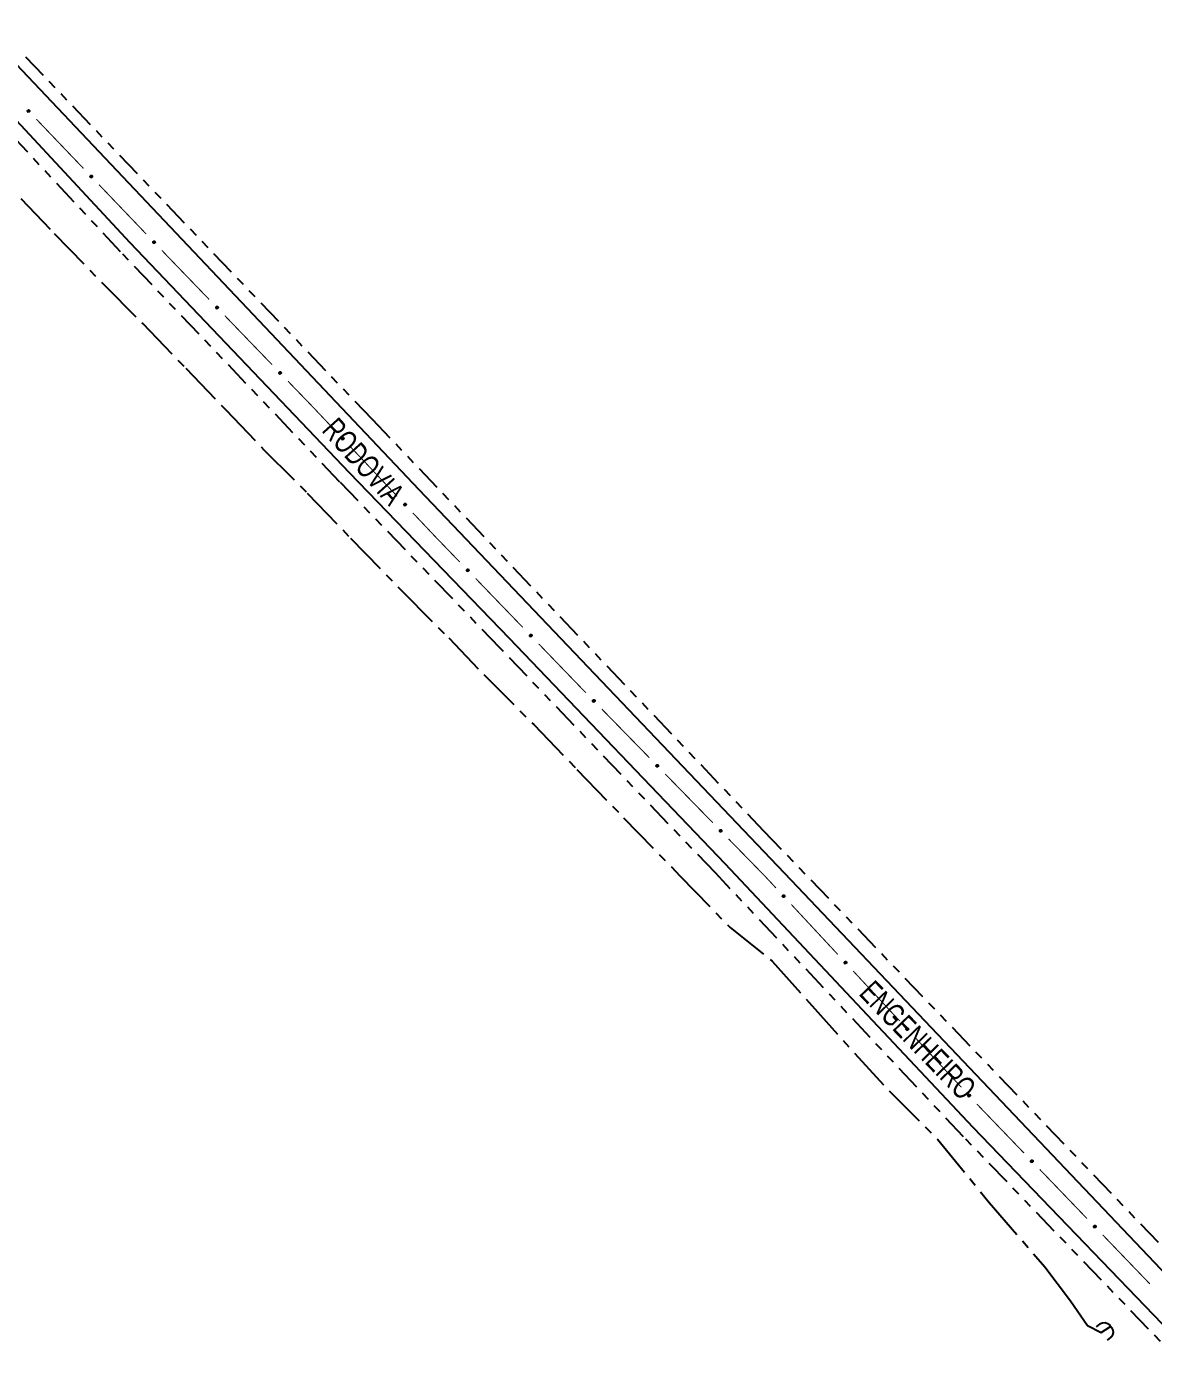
# Model space of a CAD drawing. Extents: x 208948 to 212966, y 4875285 to 4878160.
# Drawn here: x 212034.7 to 212233.3, y 4876503.2 to 4876736.6 of the extents above; entities that cross this region are included whole.
import ezdxf

# ---------------------------------------------------------------- set-up
doc = ezdxf.new("R2010")
doc.units = 0
doc.header["$LTSCALE"] = 1.5
doc.header["$MEASUREMENT"] = 0
doc.linetypes.add('TRACO_13', pattern=[8, 5, -1, 1, -1])
doc.linetypes.add('TRACO_25', pattern=[8, 3, -1, 1, -1, 1, -1])
for name, color, linetype in [('HD-CURSO-INTER', 170, 'CONTINUOUS'), ('SV-EIXO-ROD-ESTR', 7, 'CONTINUOUS'), ('SV-FX-DOM-EST', 20, 'CONTINUOUS'), ('SV-PONTE-BUEIRO', 251, 'CONTINUOUS'), ('SV-ROD-ESTADUAIS', 20, 'CONTINUOUS'), ('SV-TXT-ROD-EST', 7, 'CONTINUOUS')]:
    doc.layers.add(name, color=color, linetype=linetype)
doc.styles.add('ARIAL', font='ARIAL.SHX')

# ---------------------------------------------------------------- blocks, each defined once
blk = doc.blocks.new('COD119', base_point=(211115.964101, 4877921.891517))
at = {"layer": 'SV-PONTE-BUEIRO'}
blk.add_lwpolyline([(211114.454101, 4877919.891517), (211114.454101, 4877920.72485), (211114.454101, 4877920.84985), (211114.579934, 4877921.183184), (211114.831601, 4877921.558184), (211115.209101, 4877921.766517), (211115.712434, 4877921.891517), (211116.215768, 4877921.891517), (211116.719101, 4877921.766517), (211117.096601, 4877921.558184), (211117.348268, 4877921.183184), (211117.474101, 4877920.84985), (211117.474101, 4877920.72485), (211117.474101, 4877919.891517)], dxfattribs=at)

msp = doc.modelspace()

# ---------------------------------------------------------------- linework, layer by layer
at = {"layer": 'HD-CURSO-INTER', "linetype": 'TRACO_13'}
msp.add_polyline3d([(212033.678014, 4876706.259011, 11.795154), (212039.546826, 4876700.096759, 11.553638), (212048.643484, 4876690.70666, 11.453006), (212055.099177, 4876684.250967, 11.493258), (212062.728633, 4876676.328071, 11.432879), (212069.771207, 4876668.992056, 11.291996), (212076.52034, 4876661.949482, 11.332249), (212084.149796, 4876654.320027, 11.3725), (212091.779251, 4876646.397131, 11.392627), (212100.875909, 4876637.007032, 11.231617), (212109.092246, 4876628.790695, 10.768712), (212115.254498, 4876622.335002, 10.829091), (212124.057716, 4876613.531785, 10.808965), (212131.687171, 4876605.608889, 10.829091), (212139.903508, 4876597.099112, 10.829091), (212149.880488, 4876586.828691, 10.87), (212158.683705, 4876577.732033, 10.69), (212166.11, 4876571.82, 10.65), (212172.622133, 4876564.527206, 10.37), (212180.65, 4876555.54, 10.15), (212186.707282, 4876548.974855, 10.13), (212195.217059, 4876540.465078, 10.12), (212204.313717, 4876529.314335, 10.11), (212214.17, 4876517.93, 10.11), (212218.65, 4876511.95, 10.11), (212221.64, 4876507.61, 10.11), (212224.08, 4876506.38, 10.1), (212225.74, 4876507.46, 10.1)], dxfattribs=at)
at = {"layer": 'SV-EIXO-ROD-ESTR'}
for points in [[(212035.001358, 4876721.841894), (212035.050265, 4876721.841497), (212035.092216, 4876721.831156), (212035.124724, 4876721.81246), (212035.149142, 4876721.788448), (212035.171356, 4876721.76107), (212035.187663, 4876721.728525), (212035.19776, 4876721.688395), (212035.197707, 4876721.639333), (212035.184289, 4876721.597053), (212035.167664, 4876721.564202), (212035.144093, 4876721.537299), (212035.117134, 4876721.516165), (212035.082768, 4876721.500344), (212035.042001, 4876721.490509), (212034.992667, 4876721.491756), (212034.951608, 4876721.502177), (212034.92064, 4876721.521086), (212034.893744, 4876721.544955), (212034.8714, 4876721.573178), (212034.855577, 4876721.605216), (212034.845748, 4876721.646281), (212034.847625, 4876721.694957), (212034.85755, 4876721.736027), (212034.87602, 4876721.767252), (212034.900115, 4876721.793203), (212034.927304, 4876721.815818), (212034.959337, 4876721.833571), (212035.001358, 4876721.841894)], [(212046.060318, 4876710.279048), (212046.109225, 4876710.278652), (212046.151177, 4876710.26831), (212046.183684, 4876710.249614), (212046.208102, 4876710.225603), (212046.230316, 4876710.198224), (212046.246623, 4876710.16568), (212046.25672, 4876710.12555), (212046.256667, 4876710.076487), (212046.243249, 4876710.034207), (212046.226624, 4876710.001357), (212046.203053, 4876709.974453), (212046.176094, 4876709.953319), (212046.141729, 4876709.937499), (212046.100961, 4876709.927663), (212046.051628, 4876709.92891), (212046.010569, 4876709.939331), (212045.979601, 4876709.95824), (212045.952704, 4876709.982109), (212045.93036, 4876710.010332), (212045.914537, 4876710.042371), (212045.904708, 4876710.083435), (212045.906585, 4876710.132111), (212045.91651, 4876710.173181), (212045.93498, 4876710.204406), (212045.959075, 4876710.230357), (212045.986265, 4876710.252972), (212046.018297, 4876710.270726), (212046.060318, 4876710.279048)], [(212057.119278, 4876698.716202), (212057.168185, 4876698.715806), (212057.210137, 4876698.705465), (212057.242644, 4876698.686769), (212057.267062, 4876698.662757), (212057.289277, 4876698.635378), (212057.305583, 4876698.602834), (212057.31568, 4876698.562704), (212057.315627, 4876698.513641), (212057.302209, 4876698.471362), (212057.285585, 4876698.438511), (212057.262013, 4876698.411608), (212057.235054, 4876698.390473), (212057.200689, 4876698.374653), (212057.159921, 4876698.364817), (212057.110588, 4876698.366065), (212057.069529, 4876698.376485), (212057.038561, 4876698.395395), (212057.011664, 4876698.419263), (212056.98932, 4876698.447486), (212056.973498, 4876698.479525), (212056.963669, 4876698.52059), (212056.965545, 4876698.569265), (212056.975471, 4876698.610335), (212056.99394, 4876698.641561), (212057.018035, 4876698.667512), (212057.045225, 4876698.690126), (212057.077257, 4876698.70788), (212057.119278, 4876698.716202)], [(212068.218247, 4876687.192434), (212068.267155, 4876687.192246), (212068.30915, 4876687.182083), (212068.341737, 4876687.163526), (212068.366257, 4876687.139618), (212068.388588, 4876687.112334), (212068.405032, 4876687.07986), (212068.4153, 4876687.039773), (212068.415456, 4876686.99071), (212068.402218, 4876686.948374), (212068.385733, 4876686.915453), (212068.362276, 4876686.88845), (212068.335408, 4876686.867201), (212068.30111, 4876686.851234), (212068.260384, 4876686.841225), (212068.211046, 4876686.842263), (212068.169943, 4876686.852509), (212068.138895, 4876686.871286), (212068.111897, 4876686.89504), (212068.089433, 4876686.923168), (212068.073474, 4876686.955139), (212068.063471, 4876686.996161), (212068.06514, 4876687.044845), (212068.074891, 4876687.085957), (212068.093227, 4876687.11726), (212068.117212, 4876687.143314), (212068.144305, 4876687.166043), (212068.176261, 4876687.183933), (212068.218247, 4876687.192434)], [(212079.326302, 4876675.676744), (212079.37521, 4876675.676556), (212079.417205, 4876675.666393), (212079.449792, 4876675.647836), (212079.474312, 4876675.623928), (212079.496642, 4876675.596644), (212079.513087, 4876675.56417), (212079.523355, 4876675.524083), (212079.523511, 4876675.47502), (212079.510273, 4876675.432684), (212079.493788, 4876675.399763), (212079.470331, 4876675.37276), (212079.443463, 4876675.351511), (212079.409165, 4876675.335544), (212079.368439, 4876675.325535), (212079.319101, 4876675.326573), (212079.277998, 4876675.336819), (212079.24695, 4876675.355596), (212079.219952, 4876675.37935), (212079.197488, 4876675.407478), (212079.181529, 4876675.439449), (212079.171526, 4876675.480471), (212079.173195, 4876675.529155), (212079.182946, 4876675.570267), (212079.201282, 4876675.60157), (212079.225267, 4876675.627624), (212079.25236, 4876675.650353), (212079.284316, 4876675.668243), (212079.326302, 4876675.676744)], [(212090.377557, 4876664.105205), (212090.42646, 4876664.104486), (212090.468343, 4876664.093868), (212090.500726, 4876664.074957), (212090.524985, 4876664.050785), (212090.547018, 4876664.02326), (212090.563109, 4876663.990609), (212090.572941, 4876663.950413), (212090.572564, 4876663.901351), (212090.558866, 4876663.859161), (212090.542025, 4876663.826421), (212090.518276, 4876663.799674), (212090.491179, 4876663.778718), (212090.45671, 4876663.763126), (212090.415878, 4876663.75356), (212090.366554, 4876663.755133), (212090.325564, 4876663.765824), (212090.294722, 4876663.784938), (212090.267984, 4876663.808984), (212090.245827, 4876663.837354), (212090.230216, 4876663.869497), (212090.220659, 4876663.910625), (212090.222857, 4876663.959287), (212090.233053, 4876664.000291), (212090.251729, 4876664.031394), (212090.275995, 4876664.057185), (212090.303333, 4876664.079619), (212090.335482, 4876664.097161), (212090.377557, 4876664.105205)], [(212101.359879, 4876652.469544), (212101.408782, 4876652.468825), (212101.450665, 4876652.458207), (212101.483048, 4876652.439296), (212101.507307, 4876652.415124), (212101.52934, 4876652.387599), (212101.545431, 4876652.354947), (212101.555263, 4876652.314752), (212101.554885, 4876652.26569), (212101.541188, 4876652.2235), (212101.524347, 4876652.19076), (212101.500598, 4876652.164013), (212101.473501, 4876652.143057), (212101.439031, 4876652.127465), (212101.3982, 4876652.117899), (212101.348876, 4876652.119472), (212101.307886, 4876652.130163), (212101.277044, 4876652.149277), (212101.250305, 4876652.173323), (212101.228148, 4876652.201693), (212101.212538, 4876652.233835), (212101.20298, 4876652.274964), (212101.205178, 4876652.323626), (212101.215375, 4876652.36463), (212101.234051, 4876652.395733), (212101.258317, 4876652.421524), (212101.285655, 4876652.443958), (212101.317804, 4876652.4615), (212101.359879, 4876652.469544)], [(212112.406657, 4876640.897021), (212112.455565, 4876640.896829), (212112.49756, 4876640.886662), (212112.530145, 4876640.868102), (212112.554663, 4876640.844193), (212112.576991, 4876640.816907), (212112.593433, 4876640.784431), (212112.603698, 4876640.744343), (212112.60385, 4876640.695281), (212112.590608, 4876640.652946), (212112.574121, 4876640.620026), (212112.550662, 4876640.593024), (212112.523792, 4876640.571778), (212112.489492, 4876640.555814), (212112.448766, 4876640.545808), (212112.399428, 4876640.54685), (212112.358326, 4876640.557099), (212112.327279, 4876640.575879), (212112.300283, 4876640.599635), (212112.277822, 4876640.627765), (212112.261865, 4876640.659737), (212112.251865, 4876640.70076), (212112.253538, 4876640.749444), (212112.263293, 4876640.790555), (212112.281632, 4876640.821857), (212112.305618, 4876640.847908), (212112.332713, 4876640.870636), (212112.364671, 4876640.888523), (212112.406657, 4876640.897021)], [(212123.513773, 4876629.380425), (212123.562681, 4876629.380233), (212123.604676, 4876629.370067), (212123.637261, 4876629.351507), (212123.661779, 4876629.327597), (212123.684108, 4876629.300312), (212123.70055, 4876629.267835), (212123.710814, 4876629.227748), (212123.710966, 4876629.178685), (212123.697724, 4876629.13635), (212123.681237, 4876629.10343), (212123.657778, 4876629.076429), (212123.630908, 4876629.055182), (212123.596609, 4876629.039219), (212123.555882, 4876629.029213), (212123.506544, 4876629.030255), (212123.465442, 4876629.040504), (212123.434395, 4876629.059284), (212123.407399, 4876629.08304), (212123.384938, 4876629.11117), (212123.368982, 4876629.143142), (212123.358982, 4876629.184165), (212123.360655, 4876629.232848), (212123.370409, 4876629.273959), (212123.388748, 4876629.305262), (212123.412735, 4876629.331313), (212123.439829, 4876629.354041), (212123.471787, 4876629.371928), (212123.513773, 4876629.380425)], [(212134.632353, 4876617.875888), (212134.681261, 4876617.875994), (212134.723317, 4876617.866084), (212134.756015, 4876617.847723), (212134.780678, 4876617.823963), (212134.803172, 4876617.796814), (212134.819812, 4876617.764439), (212134.830321, 4876617.724415), (212134.830772, 4876617.675354), (212134.817788, 4876617.632939), (212134.801502, 4876617.599919), (212134.778208, 4876617.572775), (212134.751468, 4876617.551365), (212134.717266, 4876617.535193), (212134.676602, 4876617.524939), (212134.627258, 4876617.52568), (212134.586094, 4876617.535678), (212134.554934, 4876617.554269), (212134.527793, 4876617.57786), (212134.505161, 4876617.605852), (212134.48901, 4876617.637727), (212134.47876, 4876617.678688), (212134.480137, 4876617.727381), (212134.48964, 4876617.768551), (212134.507788, 4876617.799964), (212134.531615, 4876617.826161), (212134.558571, 4876617.849053), (212134.59042, 4876617.867135), (212134.632353, 4876617.875888)], [(212145.80945, 4876606.427198), (212145.858358, 4876606.427304), (212145.900414, 4876606.417394), (212145.933112, 4876606.399033), (212145.957775, 4876606.375273), (212145.980269, 4876606.348124), (212145.996909, 4876606.315749), (212146.007418, 4876606.275725), (212146.007869, 4876606.226664), (212145.994885, 4876606.184249), (212145.978599, 4876606.151229), (212145.955305, 4876606.124085), (212145.928565, 4876606.102675), (212145.894363, 4876606.086503), (212145.853699, 4876606.076249), (212145.804355, 4876606.07699), (212145.763191, 4876606.086988), (212145.732031, 4876606.105579), (212145.70489, 4876606.12917), (212145.682258, 4876606.157162), (212145.666107, 4876606.189037), (212145.655857, 4876606.229998), (212145.657234, 4876606.278691), (212145.666737, 4876606.319861), (212145.684885, 4876606.351274), (212145.708712, 4876606.377471), (212145.735668, 4876606.400363), (212145.767516, 4876606.418445), (212145.80945, 4876606.427198)], [(212156.986547, 4876594.978508), (212157.035455, 4876594.978614), (212157.077511, 4876594.968704), (212157.110209, 4876594.950343), (212157.134872, 4876594.926583), (212157.157366, 4876594.899434), (212157.174006, 4876594.867059), (212157.184515, 4876594.827035), (212157.184965, 4876594.777974), (212157.171982, 4876594.735559), (212157.155696, 4876594.702539), (212157.132402, 4876594.675395), (212157.105662, 4876594.653985), (212157.07146, 4876594.637813), (212157.030796, 4876594.627559), (212156.981452, 4876594.6283), (212156.940288, 4876594.638298), (212156.909128, 4876594.656889), (212156.881987, 4876594.68048), (212156.859355, 4876594.708472), (212156.843204, 4876594.740347), (212156.832954, 4876594.781308), (212156.834331, 4876594.830001), (212156.843834, 4876594.871171), (212156.861982, 4876594.902584), (212156.885809, 4876594.928781), (212156.912765, 4876594.951673), (212156.944613, 4876594.969755), (212156.986547, 4876594.978508)], [(212168.084901, 4876583.45111), (212168.133797, 4876583.450037), (212168.175602, 4876583.439116), (212168.207848, 4876583.419971), (212168.231931, 4876583.395624), (212168.253764, 4876583.367941), (212168.269619, 4876583.335174), (212168.27916, 4876583.294908), (212168.278428, 4876583.245851), (212168.264426, 4876583.203761), (212168.247348, 4876583.171143), (212168.223406, 4876583.144569), (212168.196158, 4876583.123809), (212168.161577, 4876583.108466), (212168.120677, 4876583.099196), (212168.071366, 4876583.101126), (212168.030455, 4876583.112114), (212167.999751, 4876583.13145), (212167.973188, 4876583.155688), (212167.951236, 4876583.184218), (212167.935859, 4876583.216473), (212167.926599, 4876583.257669), (212167.929149, 4876583.306314), (212167.939642, 4876583.347243), (212167.958542, 4876583.37821), (212167.982994, 4876583.403825), (212168.010494, 4876583.426061), (212168.042768, 4876583.44337), (212168.084901, 4876583.45111)], [(212178.98278, 4876571.736323), (212179.031677, 4876571.73525), (212179.073482, 4876571.724329), (212179.105728, 4876571.705185), (212179.129811, 4876571.680838), (212179.151644, 4876571.653155), (212179.167499, 4876571.620387), (212179.17704, 4876571.580122), (212179.176307, 4876571.531064), (212179.162305, 4876571.488975), (212179.145228, 4876571.456357), (212179.121286, 4876571.429782), (212179.094038, 4876571.409023), (212179.059457, 4876571.39368), (212179.018557, 4876571.38441), (212178.969245, 4876571.38634), (212178.928334, 4876571.397327), (212178.897631, 4876571.416663), (212178.871067, 4876571.440902), (212178.849116, 4876571.469432), (212178.833738, 4876571.501686), (212178.824479, 4876571.542883), (212178.827029, 4876571.591528), (212178.837522, 4876571.632457), (212178.856421, 4876571.663424), (212178.880873, 4876571.689039), (212178.908373, 4876571.711275), (212178.940648, 4876571.728583), (212178.98278, 4876571.736323)], [(212189.88066, 4876560.021537), (212189.929557, 4876560.020464), (212189.971362, 4876560.009543), (212190.003607, 4876559.990399), (212190.027691, 4876559.966052), (212190.049524, 4876559.938368), (212190.065378, 4876559.905601), (212190.074919, 4876559.865336), (212190.074187, 4876559.816278), (212190.060185, 4876559.774188), (212190.043108, 4876559.741571), (212190.019166, 4876559.714996), (212189.991918, 4876559.694237), (212189.957336, 4876559.678894), (212189.916437, 4876559.669623), (212189.867125, 4876559.671553), (212189.826214, 4876559.682541), (212189.795511, 4876559.701877), (212189.768947, 4876559.726116), (212189.746996, 4876559.754646), (212189.731618, 4876559.7869), (212189.722359, 4876559.828097), (212189.724908, 4876559.876742), (212189.735401, 4876559.917671), (212189.754301, 4876559.948637), (212189.778753, 4876559.974252), (212189.806253, 4876559.996488), (212189.838528, 4876560.013797), (212189.88066, 4876560.021537)], [(212200.77854, 4876548.306751), (212200.827437, 4876548.305678), (212200.869241, 4876548.294757), (212200.901487, 4876548.275613), (212200.925571, 4876548.251266), (212200.947404, 4876548.223582), (212200.963258, 4876548.190815), (212200.972799, 4876548.150549), (212200.972067, 4876548.101492), (212200.958065, 4876548.059402), (212200.940988, 4876548.026785), (212200.917046, 4876548.00021), (212200.889797, 4876547.979451), (212200.855216, 4876547.964108), (212200.814316, 4876547.954837), (212200.765005, 4876547.956767), (212200.724094, 4876547.967755), (212200.693391, 4876547.987091), (212200.666827, 4876548.01133), (212200.644876, 4876548.039859), (212200.629498, 4876548.072114), (212200.620238, 4876548.11331), (212200.622788, 4876548.161956), (212200.633281, 4876548.202884), (212200.652181, 4876548.233851), (212200.676633, 4876548.259466), (212200.704133, 4876548.281702), (212200.736408, 4876548.299011), (212200.77854, 4876548.306751)], [(212211.834568, 4876536.744078), (212211.883476, 4876536.743818), (212211.925457, 4876536.733594), (212211.958016, 4876536.714989), (212211.982501, 4876536.691046), (212212.004792, 4876536.663729), (212212.021189, 4876536.63123), (212212.031399, 4876536.591129), (212212.031482, 4876536.542066), (212212.018182, 4876536.499749), (212212.00165, 4876536.466852), (212211.978153, 4876536.439883), (212211.951254, 4876536.418673), (212211.916933, 4876536.402757), (212211.876193, 4876536.392808), (212211.826856, 4876536.393917), (212211.785768, 4876536.404223), (212211.754747, 4876536.423046), (212211.727784, 4876536.44684), (212211.705361, 4876536.475), (212211.689449, 4876536.506995), (212211.679506, 4876536.548031), (212211.681246, 4876536.596712), (212211.691057, 4876536.63781), (212211.709439, 4876536.669087), (212211.733462, 4876536.695105), (212211.760588, 4876536.717795), (212211.792571, 4876536.735638), (212211.834568, 4876536.744078)], [(212222.925776, 4876525.21216), (212222.974683, 4876525.211901), (212223.016664, 4876525.201677), (212223.049224, 4876525.183071), (212223.073709, 4876525.159128), (212223.095999, 4876525.131812), (212223.112396, 4876525.099313), (212223.122606, 4876525.059211), (212223.12269, 4876525.010148), (212223.10939, 4876524.967831), (212223.092857, 4876524.934934), (212223.06936, 4876524.907965), (212223.042461, 4876524.886756), (212223.00814, 4876524.87084), (212222.9674, 4876524.86089), (212222.918063, 4876524.862), (212222.876975, 4876524.872306), (212222.845955, 4876524.891129), (212222.818991, 4876524.914922), (212222.796569, 4876524.943083), (212222.780657, 4876524.975077), (212222.770713, 4876525.016114), (212222.772454, 4876525.064795), (212222.782264, 4876525.105892), (212222.800647, 4876525.137169), (212222.824669, 4876525.163187), (212222.851795, 4876525.185878), (212222.883778, 4876525.203721), (212222.925776, 4876525.21216)]]:
    msp.add_lwpolyline(points, close=True, dxfattribs=at)
for points in [[(212034.845748, 4876721.646281), (212035.042001, 4876721.490509)], [(212034.847625, 4876721.694957), (212035.082768, 4876721.500344)], [(212034.850446, 4876721.668901), (212035.059911, 4876721.497273)], [(212034.853364, 4876721.713231), (212035.095924, 4876721.510947)], [(212034.855577, 4876721.605216), (212034.992667, 4876721.491756)], [(212034.856188, 4876721.623414), (212035.011637, 4876721.496418)], [(212034.85755, 4876721.736027), (212035.117134, 4876721.516165)], [(212034.866948, 4876721.5865), (212034.96735, 4876721.501265)], [(212034.868628, 4876721.7486), (212035.128165, 4876721.528566)], [(212034.8714, 4876721.573178), (212034.951608, 4876721.502177)], [(212034.87602, 4876721.767252), (212035.144093, 4876721.537299)], [(212034.889551, 4876721.778052), (212035.152775, 4876721.550215)], [(212034.900115, 4876721.793203), (212035.167664, 4876721.564202)], [(212034.917119, 4876721.802531), (212035.173827, 4876721.585455)], [(212034.927304, 4876721.815818), (212035.184289, 4876721.597053)], [(212034.946488, 4876721.821178), (212035.188148, 4876721.62181)], [(212034.959337, 4876721.833571), (212035.197707, 4876721.639333)], [(212034.979629, 4876721.835882), (212035.193938, 4876721.665111)], [(212035.001358, 4876721.841894), (212035.19776, 4876721.688395)], [(212035.027989, 4876721.840595), (212035.187295, 4876721.713514)], [(212035.050265, 4876721.841497), (212035.187663, 4876721.728525)], [(212035.074205, 4876721.835705), (212035.172678, 4876721.750513)], [(212035.092216, 4876721.831156), (212035.171356, 4876721.76107)], [(212045.904708, 4876710.083435), (212046.100961, 4876709.927663)], [(212045.906585, 4876710.132111), (212046.141729, 4876709.937499)], [(212045.909406, 4876710.106056), (212046.118871, 4876709.934427)], [(212045.912324, 4876710.150385), (212046.154884, 4876709.948102)], [(212045.914537, 4876710.042371), (212046.051628, 4876709.92891)], [(212045.915149, 4876710.060568), (212046.070597, 4876709.933572)], [(212045.91651, 4876710.173181), (212046.176094, 4876709.953319)], [(212045.925908, 4876710.023654), (212046.02631, 4876709.938419)], [(212045.927588, 4876710.185754), (212046.187125, 4876709.96572)], [(212045.93036, 4876710.010332), (212046.010569, 4876709.939331)], [(212045.93498, 4876710.204406), (212046.203053, 4876709.974453)], [(212045.948511, 4876710.215206), (212046.211735, 4876709.98737)], [(212045.959075, 4876710.230357), (212046.226624, 4876710.001357)], [(212045.976079, 4876710.239685), (212046.232787, 4876710.022609)], [(212045.986265, 4876710.252972), (212046.243249, 4876710.034207)], [(212046.005448, 4876710.258333), (212046.247108, 4876710.058964)], [(212046.018297, 4876710.270726), (212046.256667, 4876710.076487)], [(212046.038589, 4876710.273036), (212046.252898, 4876710.102265)], [(212046.060318, 4876710.279048), (212046.25672, 4876710.12555)], [(212046.086949, 4876710.27775), (212046.246255, 4876710.150668)], [(212046.109225, 4876710.278652), (212046.246623, 4876710.16568)], [(212046.133165, 4876710.27286), (212046.231638, 4876710.187668)], [(212046.151177, 4876710.26831), (212046.230316, 4876710.198224)], [(212056.963669, 4876698.52059), (212057.159921, 4876698.364817)], [(212056.965545, 4876698.569265), (212057.200689, 4876698.374653)], [(212056.968366, 4876698.54321), (212057.177831, 4876698.371582)], [(212056.971284, 4876698.58754), (212057.213844, 4876698.385256)], [(212056.973498, 4876698.479525), (212057.110588, 4876698.366065)], [(212056.974109, 4876698.497722), (212057.129557, 4876698.370727)], [(212056.975471, 4876698.610335), (212057.235054, 4876698.390473)], [(212056.984868, 4876698.460809), (212057.08527, 4876698.375573)], [(212056.986548, 4876698.622908), (212057.246085, 4876698.402875)], [(212056.98932, 4876698.447486), (212057.069529, 4876698.376485)], [(212056.99394, 4876698.641561), (212057.262013, 4876698.411608)], [(212057.007471, 4876698.652361), (212057.270695, 4876698.424524)], [(212057.018035, 4876698.667512), (212057.285585, 4876698.438511)], [(212057.03504, 4876698.676839), (212057.291747, 4876698.459764)], [(212057.045225, 4876698.690126), (212057.302209, 4876698.471362)], [(212057.064408, 4876698.695487), (212057.306068, 4876698.496119)], [(212057.077257, 4876698.70788), (212057.315627, 4876698.513641)], [(212057.097549, 4876698.71019), (212057.311858, 4876698.539419)], [(212057.119278, 4876698.716202), (212057.31568, 4876698.562704)], [(212057.145909, 4876698.714904), (212057.305216, 4876698.587822)], [(212057.168185, 4876698.715806), (212057.305583, 4876698.602834)], [(212057.192125, 4876698.710014), (212057.290598, 4876698.624822)], [(212057.210137, 4876698.705465), (212057.289277, 4876698.635378)], [(212068.063471, 4876686.996161), (212068.260384, 4876686.841225)], [(212068.06514, 4876687.044845), (212068.30111, 4876686.851234)], [(212068.068072, 4876687.018801), (212068.278265, 4876686.848066)], [(212068.070801, 4876687.063143), (212068.31422, 4876686.861893)], [(212068.073474, 4876686.955139), (212068.211046, 4876686.842263)], [(212068.074008, 4876686.973339), (212068.229995, 4876686.847005)], [(212068.074891, 4876687.085957), (212068.335408, 4876686.867201)], [(212068.084924, 4876686.936471), (212068.185688, 4876686.851664)], [(212068.085915, 4876687.098577), (212068.346386, 4876686.879649)], [(212068.089433, 4876686.923168), (212068.169943, 4876686.852509)], [(212068.093227, 4876687.11726), (212068.362276, 4876686.88845)], [(212068.106713, 4876687.128117), (212068.370903, 4876686.901403)], [(212068.117212, 4876687.143314), (212068.385733, 4876686.915453)], [(212068.134176, 4876687.152713), (212068.391805, 4876686.936732)], [(212068.144305, 4876687.166043), (212068.402218, 4876686.948374)], [(212068.163465, 4876687.171486), (212068.405972, 4876686.973147)], [(212068.176261, 4876687.183933), (212068.415456, 4876686.99071)], [(212068.196543, 4876687.18633), (212068.411577, 4876687.016472)], [(212068.218247, 4876687.192434), (212068.4153, 4876687.039773)], [(212068.244883, 4876687.191249), (212068.404729, 4876687.064847)], [(212068.267155, 4876687.192246), (212068.405032, 4876687.07986)], [(212068.291119, 4876687.186556), (212068.389954, 4876687.101784)], [(212068.30915, 4876687.182083), (212068.388588, 4876687.112334)], [(212079.171526, 4876675.480471), (212079.368439, 4876675.325535)], [(212079.173195, 4876675.529155), (212079.409165, 4876675.335544)], [(212079.176127, 4876675.503111), (212079.38632, 4876675.332376)], [(212079.178856, 4876675.547453), (212079.422275, 4876675.346203)], [(212079.181529, 4876675.439449), (212079.319101, 4876675.326573)], [(212079.182063, 4876675.457649), (212079.33805, 4876675.331315)], [(212079.182946, 4876675.570267), (212079.443463, 4876675.351511)], [(212079.192979, 4876675.420781), (212079.293743, 4876675.335974)], [(212079.19397, 4876675.582887), (212079.454441, 4876675.363959)], [(212079.197488, 4876675.407478), (212079.277998, 4876675.336819)], [(212079.201282, 4876675.60157), (212079.470331, 4876675.37276)], [(212079.214768, 4876675.612427), (212079.478958, 4876675.385713)], [(212079.225267, 4876675.627624), (212079.493788, 4876675.399763)], [(212079.242231, 4876675.637023), (212079.49986, 4876675.421042)], [(212079.25236, 4876675.650353), (212079.510273, 4876675.432684)], [(212079.27152, 4876675.655796), (212079.514027, 4876675.457457)], [(212079.284316, 4876675.668243), (212079.523511, 4876675.47502)], [(212079.304598, 4876675.67064), (212079.519632, 4876675.500782)], [(212079.326302, 4876675.676744), (212079.523355, 4876675.524083)], [(212079.352938, 4876675.675559), (212079.512784, 4876675.549157)], [(212079.37521, 4876675.676556), (212079.513087, 4876675.56417)], [(212079.399174, 4876675.670866), (212079.498009, 4876675.586094)], [(212079.417205, 4876675.666393), (212079.496642, 4876675.596644)], [(212090.220659, 4876663.910625), (212090.415878, 4876663.75356)], [(212090.222857, 4876663.959287), (212090.45671, 4876663.763126)], [(212090.225506, 4876663.933214), (212090.433832, 4876663.760205)], [(212090.228716, 4876663.977523), (212090.469935, 4876663.773641)], [(212090.230216, 4876663.869497), (212090.366554, 4876663.755133)], [(212090.230948, 4876663.887689), (212090.385553, 4876663.759669)], [(212090.233053, 4876664.000291), (212090.491179, 4876663.778718)], [(212090.241463, 4876663.850705), (212090.341299, 4876663.764809)], [(212090.244214, 4876664.012791), (212090.502291, 4876663.791047)], [(212090.245827, 4876663.837354), (212090.325564, 4876663.765824)], [(212090.251729, 4876664.031394), (212090.518276, 4876663.799674)], [(212090.265331, 4876664.042104), (212090.527044, 4876663.812533)], [(212090.275995, 4876664.057185), (212090.542025, 4876663.826421)], [(212090.293061, 4876664.0664), (212090.548328, 4876663.847633)], [(212090.303333, 4876664.079619), (212090.558866, 4876663.859161)], [(212090.322552, 4876664.084853), (212090.562889, 4876663.883892)], [(212090.335482, 4876664.097161), (212090.572564, 4876663.901351)], [(212090.355789, 4876664.099337), (212090.568965, 4876663.927154)], [(212090.377557, 4876664.105205), (212090.572941, 4876663.950413)], [(212090.404179, 4876664.103731), (212090.562643, 4876663.9756)], [(212090.42646, 4876664.104486), (212090.563109, 4876663.990609)], [(212090.450362, 4876664.098536), (212090.54827, 4876664.012695)], [(212090.468343, 4876664.093868), (212090.547018, 4876664.02326)], [(212101.20298, 4876652.274964), (212101.3982, 4876652.117899)], [(212101.205178, 4876652.323626), (212101.439031, 4876652.127465)], [(212101.207828, 4876652.297553), (212101.416154, 4876652.124544)], [(212101.211038, 4876652.341862), (212101.452257, 4876652.13798)], [(212101.212538, 4876652.233835), (212101.348876, 4876652.119472)], [(212101.213269, 4876652.252028), (212101.367875, 4876652.124008)], [(212101.215375, 4876652.36463), (212101.473501, 4876652.143057)], [(212101.223784, 4876652.215044), (212101.323621, 4876652.129148)], [(212101.226536, 4876652.377129), (212101.484613, 4876652.155386)], [(212101.228148, 4876652.201693), (212101.307886, 4876652.130163)], [(212101.234051, 4876652.395733), (212101.500598, 4876652.164013)], [(212101.247653, 4876652.406443), (212101.509365, 4876652.176872)], [(212101.258317, 4876652.421524), (212101.524347, 4876652.19076)], [(212101.275382, 4876652.430739), (212101.53065, 4876652.211972)], [(212101.285655, 4876652.443958), (212101.541188, 4876652.2235)], [(212101.304873, 4876652.449192), (212101.545211, 4876652.248231)], [(212101.317804, 4876652.4615), (212101.554885, 4876652.26569)], [(212101.338111, 4876652.463676), (212101.551287, 4876652.291493)], [(212101.359879, 4876652.469544), (212101.555263, 4876652.314752)], [(212101.386501, 4876652.46807), (212101.544964, 4876652.339939)], [(212101.408782, 4876652.468825), (212101.545431, 4876652.354947)], [(212101.432684, 4876652.462875), (212101.530592, 4876652.377034)], [(212101.450665, 4876652.458207), (212101.52934, 4876652.387599)], [(212112.251865, 4876640.70076), (212112.448766, 4876640.545808)], [(212112.253538, 4876640.749444), (212112.489492, 4876640.555814)], [(212112.256468, 4876640.7234), (212112.466648, 4876640.552647)], [(212112.259201, 4876640.767742), (212112.502604, 4876640.566472)], [(212112.261865, 4876640.659737), (212112.399428, 4876640.54685)], [(212112.262401, 4876640.677937), (212112.418377, 4876640.551591)], [(212112.263293, 4876640.790555), (212112.523792, 4876640.571778)], [(212112.273314, 4876640.641068), (212112.374071, 4876640.556253)], [(212112.274318, 4876640.803174), (212112.534771, 4876640.584225)], [(212112.277822, 4876640.627765), (212112.358326, 4876640.557099)], [(212112.281632, 4876640.821857), (212112.550662, 4876640.593024)], [(212112.295118, 4876640.832713), (212112.55929, 4876640.605977)], [(212112.305618, 4876640.847908), (212112.574121, 4876640.620026)], [(212112.322584, 4876640.857306), (212112.580195, 4876640.641304)], [(212112.332713, 4876640.870636), (212112.590608, 4876640.652946)], [(212112.351874, 4876640.876077), (212112.594364, 4876640.677718)], [(212112.364671, 4876640.888523), (212112.60385, 4876640.695281)], [(212112.384953, 4876640.890918), (212112.599973, 4876640.721043)], [(212112.406657, 4876640.897021), (212112.603698, 4876640.744343)], [(212112.433293, 4876640.895834), (212112.593129, 4876640.769418)], [(212112.455565, 4876640.896829), (212112.593433, 4876640.784431)], [(212112.479529, 4876640.891137), (212112.578357, 4876640.806356)], [(212112.49756, 4876640.886662), (212112.576991, 4876640.816907)], [(212123.370409, 4876629.273959), (212123.630908, 4876629.055182)], [(212123.381434, 4876629.286579), (212123.641887, 4876629.06763)], [(212123.388748, 4876629.305262), (212123.657778, 4876629.076429)], [(212123.402234, 4876629.316118), (212123.666406, 4876629.089381)], [(212123.412735, 4876629.331313), (212123.681237, 4876629.10343)], [(212123.4297, 4876629.340711), (212123.687311, 4876629.124709)], [(212123.439829, 4876629.354041), (212123.697724, 4876629.13635)], [(212123.45899, 4876629.359481), (212123.70148, 4876629.161123)], [(212123.471787, 4876629.371928), (212123.710966, 4876629.178685)], [(212123.49207, 4876629.374323), (212123.70709, 4876629.204448)], [(212123.513773, 4876629.380425), (212123.710814, 4876629.227748)], [(212123.54041, 4876629.379238), (212123.700245, 4876629.252823)], [(212123.562681, 4876629.380233), (212123.70055, 4876629.267835)], [(212123.586646, 4876629.374541), (212123.685473, 4876629.289761)], [(212123.604676, 4876629.370067), (212123.684108, 4876629.300312)], [(212123.358982, 4876629.184165), (212123.555882, 4876629.029213)], [(212123.360655, 4876629.232848), (212123.596609, 4876629.039219)], [(212123.363585, 4876629.206805), (212123.573764, 4876629.036052)], [(212123.366317, 4876629.251146), (212123.60972, 4876629.049877)], [(212123.368982, 4876629.143142), (212123.506544, 4876629.030255)], [(212123.369517, 4876629.161341), (212123.525494, 4876629.034996)], [(212123.38043, 4876629.124473), (212123.481187, 4876629.039658)], [(212123.384938, 4876629.11117), (212123.465442, 4876629.040504)], [(212134.47876, 4876617.678688), (212134.676602, 4876617.524939)], [(212134.480137, 4876617.727381), (212134.717266, 4876617.535193)], [(212134.483225, 4876617.701356), (212134.694441, 4876617.531887)], [(212134.485688, 4876617.745713), (212134.730312, 4876617.54593)], [(212134.48901, 4876617.637727), (212134.627258, 4876617.52568)], [(212134.489435, 4876617.655929), (212134.646178, 4876617.530536)], [(212134.48964, 4876617.768551), (212134.751468, 4876617.551365)], [(212134.500572, 4876617.619128), (212134.601844, 4876617.534928)], [(212134.500588, 4876617.781237), (212134.762371, 4876617.563879)], [(212134.505161, 4876617.605852), (212134.586094, 4876617.535678)], [(212134.507788, 4876617.799964), (212134.778208, 4876617.572775)], [(212134.521208, 4876617.810902), (212134.786757, 4876617.58578)], [(212134.531615, 4876617.826161), (212134.801502, 4876617.599919)], [(212134.548523, 4876617.835662), (212134.807446, 4876617.621234)], [(212134.558571, 4876617.849053), (212134.817788, 4876617.632939)], [(212134.577699, 4876617.854611), (212134.821393, 4876617.657734)], [(212134.59042, 4876617.867135), (212134.830772, 4876617.675354)], [(212134.610687, 4876617.869654), (212134.826738, 4876617.701092)], [(212134.632353, 4876617.875888), (212134.830321, 4876617.724415)], [(212134.658996, 4876617.874863), (212134.819599, 4876617.749424)], [(212134.681261, 4876617.875994), (212134.819812, 4876617.764439)], [(212134.70526, 4876617.870448), (212134.804602, 4876617.786272)], [(212134.723317, 4876617.866084), (212134.803172, 4876617.796814)], [(212145.655857, 4876606.229998), (212145.853699, 4876606.076249)], [(212145.657234, 4876606.278691), (212145.894363, 4876606.086503)], [(212145.660322, 4876606.252666), (212145.871538, 4876606.083197)], [(212145.662785, 4876606.297023), (212145.907409, 4876606.09724)], [(212145.666107, 4876606.189037), (212145.804355, 4876606.07699)], [(212145.666532, 4876606.207239), (212145.823275, 4876606.081846)], [(212145.666737, 4876606.319861), (212145.928565, 4876606.102675)], [(212145.677669, 4876606.170438), (212145.778941, 4876606.086238)], [(212145.677685, 4876606.332547), (212145.939467, 4876606.115189)], [(212145.682258, 4876606.157162), (212145.763191, 4876606.086988)], [(212145.684885, 4876606.351274), (212145.955305, 4876606.124085)], [(212145.698305, 4876606.362212), (212145.963854, 4876606.13709)], [(212145.708712, 4876606.377471), (212145.978599, 4876606.151229)], [(212145.72562, 4876606.386972), (212145.984543, 4876606.172544)], [(212145.735668, 4876606.400363), (212145.994885, 4876606.184249)], [(212145.754795, 4876606.405921), (212145.99849, 4876606.209044)], [(212145.767516, 4876606.418445), (212146.007869, 4876606.226664)], [(212145.787784, 4876606.420964), (212146.003835, 4876606.252402)], [(212145.80945, 4876606.427198), (212146.007418, 4876606.275725)], [(212145.836093, 4876606.426173), (212145.996696, 4876606.300734)], [(212145.858358, 4876606.427304), (212145.996909, 4876606.315749)], [(212145.882357, 4876606.421758), (212145.981699, 4876606.337582)], [(212145.900414, 4876606.417394), (212145.980269, 4876606.348124)], [(212156.832954, 4876594.781308), (212157.030796, 4876594.627559)], [(212156.834331, 4876594.830001), (212157.07146, 4876594.637813)], [(212156.837419, 4876594.803976), (212157.048635, 4876594.634507)], [(212156.839882, 4876594.848333), (212157.084506, 4876594.64855)], [(212156.843204, 4876594.740347), (212156.981452, 4876594.6283)], [(212156.843629, 4876594.758549), (212157.000372, 4876594.633156)], [(212156.843834, 4876594.871171), (212157.105662, 4876594.653985)], [(212156.854766, 4876594.721748), (212156.956038, 4876594.637548)], [(212156.854782, 4876594.883857), (212157.116564, 4876594.666499)], [(212156.859355, 4876594.708472), (212156.940288, 4876594.638298)], [(212156.861982, 4876594.902584), (212157.132402, 4876594.675395)], [(212156.875402, 4876594.913522), (212157.140951, 4876594.6884)], [(212156.885809, 4876594.928781), (212157.155696, 4876594.702539)], [(212156.902717, 4876594.938282), (212157.16164, 4876594.723854)], [(212156.912765, 4876594.951673), (212157.171982, 4876594.735559)], [(212156.931892, 4876594.957231), (212157.175587, 4876594.760354)], [(212156.944613, 4876594.969755), (212157.184965, 4876594.777974)], [(212156.964881, 4876594.972274), (212157.180932, 4876594.803712)], [(212156.986547, 4876594.978508), (212157.184515, 4876594.827035)], [(212157.01319, 4876594.977483), (212157.173793, 4876594.852044)], [(212157.035455, 4876594.978614), (212157.174006, 4876594.867059)], [(212157.059454, 4876594.973068), (212157.158796, 4876594.888892)], [(212157.077511, 4876594.968704), (212157.157366, 4876594.899434)], [(212167.926599, 4876583.257669), (212168.120677, 4876583.099196)], [(212167.929149, 4876583.306314), (212168.161577, 4876583.108466)], [(212167.931609, 4876583.280222), (212168.138679, 4876583.105712)], [(212167.93514, 4876583.324507), (212168.174878, 4876583.118886)], [(212167.935859, 4876583.216473), (212168.071366, 4876583.101126)], [(212167.936722, 4876583.234659), (212168.090397, 4876583.105525)], [(212167.939642, 4876583.347243), (212168.196158, 4876583.123809)], [(212167.946969, 4876583.197601), (212168.046182, 4876583.110984)], [(212167.950893, 4876583.359662), (212168.207359, 4876583.136057)], [(212167.951236, 4876583.184218), (212168.030455, 4876583.112114)], [(212167.958542, 4876583.37821), (212168.223406, 4876583.144569)], [(212167.972221, 4876583.388821), (212168.232267, 4876583.157364)], [(212167.982994, 4876583.403825), (212168.247348, 4876583.171143)], [(212168.000126, 4876583.412916), (212168.253804, 4876583.192309)], [(212168.010494, 4876583.426061), (212168.264426, 4876583.203761)], [(212168.029749, 4876583.431156), (212168.268627, 4876583.228462)], [(212168.042768, 4876583.44337), (212168.278428, 4876583.245851)], [(212168.063091, 4876583.445399), (212168.275016, 4876583.271678)], [(212168.084901, 4876583.45111), (212168.27916, 4876583.294908)], [(212168.111511, 4876583.449443), (212168.269044, 4876583.320169)], [(212168.133797, 4876583.450037), (212168.269619, 4876583.335174)], [(212168.157655, 4876583.443914), (212168.25494, 4876583.357367)], [(212168.175602, 4876583.439116), (212168.253764, 4876583.367941)], [(212178.824479, 4876571.542883), (212179.018557, 4876571.38441)], [(212178.827029, 4876571.591528), (212179.059457, 4876571.39368)], [(212178.829489, 4876571.565436), (212179.036558, 4876571.390925)], [(212178.83302, 4876571.609721), (212179.072758, 4876571.4041)], [(212178.833738, 4876571.501686), (212178.969245, 4876571.38634)], [(212178.834601, 4876571.519873), (212178.988277, 4876571.390739)], [(212178.837522, 4876571.632457), (212179.094038, 4876571.409023)], [(212178.844849, 4876571.482814), (212178.944062, 4876571.396198)], [(212178.848772, 4876571.644875), (212179.105239, 4876571.421271)], [(212178.849116, 4876571.469432), (212178.928334, 4876571.397327)], [(212178.856421, 4876571.663424), (212179.121286, 4876571.429782)], [(212178.870101, 4876571.674035), (212179.130146, 4876571.442577)], [(212178.880873, 4876571.689039), (212179.145228, 4876571.456357)], [(212178.898005, 4876571.69813), (212179.151684, 4876571.477523)], [(212178.908373, 4876571.711275), (212179.162305, 4876571.488975)], [(212178.927629, 4876571.716369), (212179.166507, 4876571.513676)], [(212178.940648, 4876571.728583), (212179.176307, 4876571.531064)], [(212178.96097, 4876571.730613), (212179.172896, 4876571.556892)], [(212178.98278, 4876571.736323), (212179.17704, 4876571.580122)], [(212179.009391, 4876571.734657), (212179.166924, 4876571.605383)], [(212179.031677, 4876571.73525), (212179.167499, 4876571.620387)], [(212179.055535, 4876571.729128), (212179.152819, 4876571.642581)], [(212179.073482, 4876571.724329), (212179.151644, 4876571.653155)], [(212189.722359, 4876559.828097), (212189.916437, 4876559.669623)], [(212189.724908, 4876559.876742), (212189.957336, 4876559.678894)], [(212189.727369, 4876559.85065), (212189.934438, 4876559.676139)], [(212189.7309, 4876559.894935), (212189.970637, 4876559.689314)], [(212189.731618, 4876559.7869), (212189.867125, 4876559.671553)], [(212189.732481, 4876559.805087), (212189.886157, 4876559.675952)], [(212189.735401, 4876559.917671), (212189.991918, 4876559.694237)], [(212189.742728, 4876559.768028), (212189.841941, 4876559.681412)], [(212189.746652, 4876559.930089), (212190.003119, 4876559.706485)], [(212189.746996, 4876559.754646), (212189.826214, 4876559.682541)], [(212189.754301, 4876559.948637), (212190.019166, 4876559.714996)], [(212189.767981, 4876559.959249), (212190.028026, 4876559.727791)], [(212189.778753, 4876559.974252), (212190.043108, 4876559.741571)], [(212189.795885, 4876559.983344), (212190.049564, 4876559.762736)], [(212189.806253, 4876559.996488), (212190.060185, 4876559.774188)], [(212189.825509, 4876560.001583), (212190.064387, 4876559.79889)], [(212189.838528, 4876560.013797), (212190.074187, 4876559.816278)], [(212189.85885, 4876560.015827), (212190.070775, 4876559.842106)], [(212189.88066, 4876560.021537), (212190.074919, 4876559.865336)], [(212189.907271, 4876560.01987), (212190.064803, 4876559.890596)], [(212189.929557, 4876560.020464), (212190.065378, 4876559.905601)], [(212189.953415, 4876560.014341), (212190.050699, 4876559.927794)], [(212189.971362, 4876560.009543), (212190.049524, 4876559.938368)], [(212200.620238, 4876548.11331), (212200.814316, 4876547.954837)], [(212200.622788, 4876548.161956), (212200.855216, 4876547.964108)], [(212200.625249, 4876548.135864), (212200.832318, 4876547.961353)], [(212200.628779, 4876548.180149), (212200.868517, 4876547.974527)], [(212200.629498, 4876548.072114), (212200.765005, 4876547.956767)], [(212200.630361, 4876548.090301), (212200.784037, 4876547.961166)], [(212200.633281, 4876548.202884), (212200.889797, 4876547.979451)], [(212200.640608, 4876548.053242), (212200.739821, 4876547.966625)], [(212200.644532, 4876548.215303), (212200.900999, 4876547.991698)], [(212200.644876, 4876548.039859), (212200.724094, 4876547.967755)], [(212200.652181, 4876548.233851), (212200.917046, 4876548.00021)], [(212200.665861, 4876548.244463), (212200.925906, 4876548.013005)], [(212200.676633, 4876548.259466), (212200.940988, 4876548.026785)], [(212200.693765, 4876548.268557), (212200.947444, 4876548.04795)], [(212200.704133, 4876548.281702), (212200.958065, 4876548.059402)], [(212200.723388, 4876548.286797), (212200.962267, 4876548.084103)], [(212200.736408, 4876548.299011), (212200.972067, 4876548.101492)], [(212200.75673, 4876548.30104), (212200.968655, 4876548.12732)], [(212200.77854, 4876548.306751), (212200.972799, 4876548.150549)], [(212200.80515, 4876548.305084), (212200.962683, 4876548.17581)], [(212200.827437, 4876548.305678), (212200.963258, 4876548.190815)], [(212200.851294, 4876548.299555), (212200.948579, 4876548.213008)], [(212200.869241, 4876548.294757), (212200.947404, 4876548.223582)], [(212211.679506, 4876536.548031), (212211.876193, 4876536.392808)], [(212211.681246, 4876536.596712), (212211.916933, 4876536.402757)], [(212211.68414, 4876536.570665), (212211.894084, 4876536.399622)], [(212211.686934, 4876536.615002), (212211.930059, 4876536.413397)], [(212211.689449, 4876536.506995), (212211.826856, 4876536.393917)], [(212211.69001, 4876536.525193), (212211.845812, 4876536.398632)], [(212211.691057, 4876536.63781), (212211.951254, 4876536.418673)], [(212211.700872, 4876536.48831), (212211.801512, 4876536.403355)], [(212211.7021, 4876536.650414), (212211.96225, 4876536.431106)], [(212211.705361, 4876536.475), (212211.785768, 4876536.404223)], [(212211.709439, 4876536.669087), (212211.978153, 4876536.439883)], [(212211.722941, 4876536.679924), (212211.986799, 4876536.452823)], [(212211.733462, 4876536.695105), (212212.00165, 4876536.466852)], [(212211.75044, 4876536.70448), (212212.007753, 4876536.488122)], [(212211.760588, 4876536.717795), (212212.018182, 4876536.499749)], [(212211.779756, 4876536.723209), (212212.021973, 4876536.524517)], [(212211.792571, 4876536.735638), (212212.031482, 4876536.542066)], [(212211.812856, 4876536.738005), (212212.027642, 4876536.567833)], [(212211.834568, 4876536.744078), (212212.031399, 4876536.591129)], [(212211.861203, 4876536.742854), (212212.020864, 4876536.616218)], [(212211.883476, 4876536.743818), (212212.021189, 4876536.63123)], [(212211.907432, 4876536.738093), (212212.006143, 4876536.653176)], [(212211.925457, 4876536.733594), (212212.004792, 4876536.663729)], [(212222.770713, 4876525.016114), (212222.9674, 4876524.86089)], [(212222.772454, 4876525.064795), (212223.00814, 4876524.87084)], [(212222.775348, 4876525.038747), (212222.985291, 4876524.867704)], [(212222.778141, 4876525.083085), (212223.021266, 4876524.881479)], [(212222.780657, 4876524.975077), (212222.918063, 4876524.862)], [(212222.781217, 4876524.993276), (212222.937019, 4876524.866715)], [(212222.782264, 4876525.105892), (212223.042461, 4876524.886756)], [(212222.792079, 4876524.956392), (212222.892719, 4876524.871438)], [(212222.793307, 4876525.118496), (212223.053457, 4876524.899188)], [(212222.796569, 4876524.943083), (212222.876975, 4876524.872306)], [(212222.800647, 4876525.137169), (212223.06936, 4876524.907965)], [(212222.814148, 4876525.148007), (212223.078007, 4876524.920906)], [(212222.824669, 4876525.163187), (212223.092857, 4876524.934934)], [(212222.841647, 4876525.172562), (212223.09896, 4876524.956204)], [(212222.851795, 4876525.185878), (212223.10939, 4876524.967831)], [(212222.870964, 4876525.191292), (212223.11318, 4876524.992599)], [(212222.883778, 4876525.203721), (212223.12269, 4876525.010148)], [(212222.904063, 4876525.206088), (212223.118849, 4876525.035916)], [(212222.925776, 4876525.21216), (212223.122606, 4876525.059211)], [(212222.95241, 4876525.210936), (212223.112071, 4876525.0843)], [(212222.974683, 4876525.211901), (212223.112396, 4876525.099313)], [(212222.99864, 4876525.206176), (212223.09735, 4876525.121259)], [(212223.016664, 4876525.201677), (212223.095999, 4876525.131812)]]:
    msp.add_lwpolyline(points, dxfattribs=at)
at = {"layer": 'SV-EIXO-ROD-ESTR', "const_width": 0.18}
for points in [[(212036.403485, 4876720.216617), (212044.697705, 4876711.544483)], [(212047.462445, 4876708.653771), (212055.756665, 4876699.981637)], [(212058.521405, 4876697.090926), (212059.013404, 4876696.576509)], [(212059.013404, 4876696.576509), (212066.850262, 4876688.45206)], [(212069.627276, 4876685.573138), (212077.958317, 4876676.93637)], [(212080.735331, 4876674.057448), (212084.900851, 4876669.739064)], [(212084.900851, 4876669.739064), (212085.264197, 4876669.362385)], [(212085.264197, 4876669.362385), (212089.023335, 4876665.379616)], [(212091.768915, 4876662.4707), (212100.005657, 4876653.743955)], [(212102.751237, 4876650.835039), (212106.183213, 4876647.198895)], [(212106.183213, 4876647.198895), (212106.517705, 4876646.844504)], [(212106.517705, 4876646.844504), (212111.038775, 4876642.156758)], [(212113.815554, 4876639.27761), (212122.145891, 4876630.640163)], [(212124.922671, 4876627.761014), (212132.558813, 4876619.843355)], [(212132.558813, 4876619.843355), (212132.648081, 4876619.750796)], [(212132.648081, 4876619.750796), (212133.256819, 4876619.127266)], [(212136.051093, 4876616.265094), (212144.433916, 4876607.678576)], [(212147.22819, 4876604.816404), (212155.611013, 4876596.229886)], [(212158.405287, 4876593.367714), (212164.692404, 4876586.927825)], [(212164.692404, 4876586.927825), (212164.859489, 4876586.756681)], [(212164.859489, 4876586.756681), (212166.739931, 4876584.735281)], [(212169.464401, 4876581.806584), (212177.637811, 4876573.020495)], [(212180.362281, 4876570.091798), (212188.53569, 4876561.305708)], [(212191.26016, 4876558.377012), (212199.43357, 4876549.590922)], [(212202.15804, 4876546.662226), (212202.610054, 4876546.176328)], [(212202.610054, 4876546.176328), (212210.468427, 4876538.005703)], [(212213.241229, 4876535.122723), (212221.559634, 4876526.473785)], [(212224.332436, 4876523.590806), (212232.650841, 4876514.941868)]]:
    msp.add_lwpolyline(points, dxfattribs=at)
at = {"layer": 'SV-FX-DOM-EST', "linetype": 'TRACO_25'}
for points in [[(212430.824699, 4876297.437433, 12.640458), (212374.916188, 4876356.786034, 11.3725), (212322.636843, 4876411.594737, 10.577512), (212283.064961, 4876453.493748, 10.396376), (212240.763642, 4876498.312691, 10.12467), (212199.801942, 4876540.88168, 10.527196), (212156.080937, 4876587.370585, 11.312122), (212118.108656, 4876627.029645, 11.563701), (212089.904362, 4876656.268949, 12.398942), (212051.242246, 4876696.837989, 12.680711), (212018.762413, 4876731.650223, 12.680711)], [(212034.471602, 4876731.231004, 12.680711), (212095.595391, 4876667.328843, 12.499574), (212164.571308, 4876594.820558, 11.342311), (212239.05618, 4876517.142401, 10.547322), (212282.667198, 4876470.683494, 9.993849), (212331.627199, 4876419.194712, 10.66808), (212384.996316, 4876363.196038, 11.120922), (212428.666365, 4876317.230421, 12.469384), (212503.442243, 4876239.53897, 12.469384)]]:
    msp.add_polyline3d(points, dxfattribs=at)
at = {"layer": 'SV-ROD-ESTADUAIS', "linetype": 'Continuous'}
for points in [[(212026.482683, 4876736.560094, 13.304626), (212103.823232, 4876654.959102, 12.539826), (212169.349867, 4876586.18073, 11.352374), (212254.812406, 4876496.242856, 10.426565), (212307.422998, 4876440.653872, 10.426565), (212310.573028, 4876437.053837, 10.426565), (212343.01446, 4876404.005042, 10.869344), (212427.217253, 4876315.367137, 12.378816), (212522.9377, 4876214.669519, 14.210309), (212572.252393, 4876162.836095, 14.894604)], [(212432.542514, 4876299.055676, 12.640458), (212376.628968, 4876358.409623, 11.3725), (212324.348578, 4876413.21942, 10.577512), (212306.222986, 4876432.553794, 10.577512), (212302.622951, 4876436.453831, 10.577512), (212284.78097, 4876455.113906, 10.396376), (212242.472106, 4876499.940844, 10.12467), (212201.511865, 4876542.508317, 10.527196), (212157.792868, 4876588.995086, 11.312122), (212119.810258, 4876628.664933, 11.563701), (212091.60788, 4876657.902252, 12.398942), (212052.959303, 4876698.457085, 12.680711), (212020.48799, 4876733.260187, 12.680711)]]:
    msp.add_polyline3d(points, dxfattribs=at)

# ---------------------------------------------------------------- block references
at = {"layer": 'SV-PONTE-BUEIRO', "rotation": 309}
msp.add_blockref('COD119', (212225.735856, 4876507.462414, 9.319618), dxfattribs=at)

# ---------------------------------------------------------------- texts
at = {"layer": 'SV-TXT-ROD-EST', "style": 'ARIAL', "width": 0.7}
for s, rotation, p in [('RODOVIA', 312, (212086.547583, 4876665.268225)), ('ENGENHEIRO', 314, (212181.213142, 4876565.969041))]:
    msp.add_text(s, height=4, rotation=rotation, dxfattribs=at).set_placement(p)

doc.saveas('drawing.dxf')
